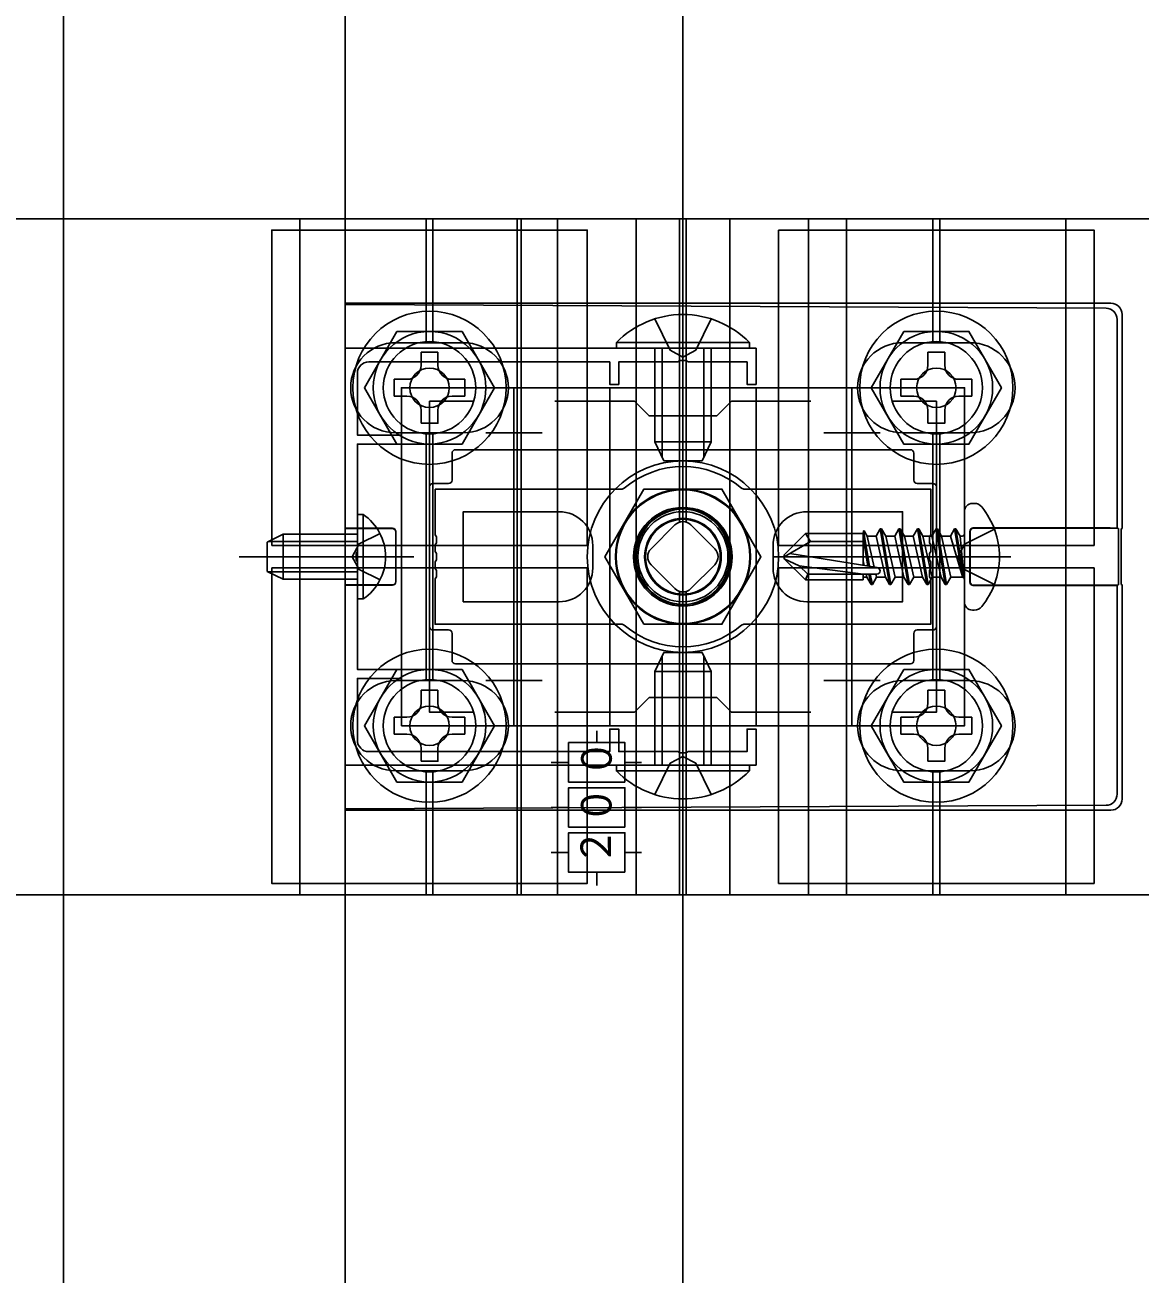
# Model space of a CAD drawing. Units: millimetres, scale not verified. Extents: x -875 to 875, y -1300 to 1292.
# Drawn here: x -261.4 to -162.4, y -578.9 to -468 of the extents above; entities that cross this region are included whole.
import ezdxf
from ezdxf.enums import TextEntityAlignment as Align

# ---------------------------------------------------------------- set-up
doc = ezdxf.new("R2010")
doc.units = ezdxf.units.MM
doc.header["$LTSCALE"] = 8
for name, color, linetype in [('0-2_YKK_11', 7, 'Continuous'), ('0-3_YKK_12', 2, 'Continuous'), ('0-4_YKK_13', 4, 'Continuous'), ('0-7_YSS_K', 3, 'Continuous')]:
    doc.layers.add(name, color=color, linetype=linetype)
doc.styles.add('ＭＳ ゴシック', font='')
doc.styles.get('ＭＳ ゴシック').set_extended_font_data('MS Gothic')

msp = doc.modelspace()

# ---------------------------------------------------------------- linework, layer by layer
at = {"layer": '0-2_YKK_11'}
for p, q in [((-218, -506.747), (-218, -501.747)), ((-188, -506.747), (-188, -501.747)), ((-220.5, -504.247), (-215.5, -504.247)), ((-190.5, -504.247), (-185.5, -504.247)), ((-218, -528.747), (-218, -523.747)), ((-188, -528.747), (-188, -523.747)), ((-220.5, -526.247), (-215.5, -526.247)), ((-190.5, -526.247), (-185.5, -526.247))]:
    msp.add_line(p, q, dxfattribs=at)
for points in [[(-233, -496.747), (-233, -533.747), (-196.5, -533.747), (-196.5, -530.547), (-197.3, -530.547), (-197.3, -532.547), (-202.542, -532.547), (-202.725, -532.667), (-203.275, -532.667), (-203.458, -532.547), (-208.7, -532.547), (-208.7, -530.547), (-209.5, -530.547), (-209.5, -532.547), (-230.9, -532.547)], [(-230.9, -497.947), (-209.5, -497.947), (-209.5, -499.947), (-208.7, -499.947), (-208.7, -497.947), (-203.458, -497.947), (-203.275, -497.827), (-202.725, -497.827), (-202.542, -497.947), (-197.3, -497.947), (-197.3, -499.947), (-196.5, -499.947), (-196.5, -496.747), (-233, -496.747)], [(-231.9, -531.547), (-231.9, -526.047), (-228, -526.047), (-228, -525.247), (-231.9, -525.247), (-231.9, -515.705), (-232.02, -515.522), (-232.02, -514.972), (-231.9, -514.789), (-231.9, -505.247), (-228, -505.247), (-228, -504.447), (-231.9, -504.447), (-231.9, -498.947)], [(-221.633, -529.047), (-225.5, -529.047), (-225.5, -501.447), (-221.633, -501.447)], [(-214.367, -501.447), (-207.3, -501.447), (-206, -502.747), (-200, -502.747), (-198.7, -501.447), (-191.633, -501.447)], [(-184.367, -501.447), (-180.5, -501.447), (-180.5, -529.047), (-184.367, -529.047)], [(-191.633, -529.047), (-198.7, -529.047), (-200, -527.747), (-206, -527.747), (-207.3, -529.047), (-214.367, -529.047)]]:
    msp.add_lwpolyline(points, dxfattribs=at)
msp.add_lwpolyline([(-228, -530.247), (-178, -530.247), (-178, -500.247), (-228, -500.247)], close=True, dxfattribs=at)
for centre, start, end in [((-230.9, -498.947), 90.00001, 179.99999), ((-230.9, -531.547), 180.00001, 269.99999)]:
    msp.add_arc(centre, 1, start, end, dxfattribs=at)
at = {"layer": '0-3_YKK_12'}
for points in [[(-283, -243.247), (-283, -985.247), (-258, -985.247), (-233, -985.247), (-233, -243.247)], [(-258, -243.247), (-258, -985.247), (-233, -985.247), (-233, -243.247)]]:
    msp.add_lwpolyline(points, dxfattribs=at)
msp.add_circle((-203, -515.247), 6, dxfattribs=at)
at = {"layer": '0-4_YKK_13'}
for p, q in [((-237, -545.247), (-237, -485.247)), ((-225.8, -496.247), (-225.8, -485.247)), ((-225.2, -496.247), (-225.2, -485.247)), ((-217.359, -485.247), (-217.708, -485.247)), ((-188.47, -485.247), (-217.359, -485.247)), ((-214.15, -545.247), (-214.15, -485.247)), ((-207.15, -545.247), (-207.15, -485.247)), ((-203.3, -485.247), (-203.3, -512.172)), ((-202.7, -512.172), (-202.7, -485.247)), ((-198.85, -545.247), (-198.85, -485.247)), ((-191.85, -545.247), (-191.85, -485.247)), ((-188.47, -545.247), (-188.47, -485.247)), ((-180.8, -496.247), (-180.8, -485.247)), ((-180.2, -496.247), (-180.2, -485.247)), ((-169, -545.247), (-169, -485.247)), ((-203, -491.247), (-203, -509.247)), ((-233, -492.747), (-164.999, -492.747)), ((-233, -492.872), (-165.436, -493.181)), ((-164.442, -494.179), (-164.442, -512.711)), ((-164, -493.741), (-164, -512.747)), ((-222.5, -496.247), (-228.5, -496.247)), ((-197.1, -496.238), (-197.1, -496.747)), ((-183.5, -496.247), (-177.5, -496.247)), ((-226.25, -497.097), (-226.25, -498.247)), ((-226.25, -497.097), (-224.75, -497.097)), ((-224.75, -498.247), (-224.75, -497.097)), ((-197.1, -496.747), (-208.9, -496.747)), ((-205.5, -496.747), (-205.5, -505.047)), ((-204.846, -496.747), (-204.846, -506.437)), ((-201.154, -496.747), (-201.154, -506.437)), ((-181.25, -497.097), (-181.25, -498.247)), ((-181.25, -497.097), (-179.75, -497.097)), ((-179.75, -498.247), (-179.75, -497.097)), ((-228.65, -499.497), (-228.65, -500.997)), ((-227.5, -499.497), (-228.65, -499.497)), ((-222.35, -499.497), (-223.5, -499.497)), ((-222.35, -500.997), (-222.35, -499.497)), ((-183.65, -499.497), (-183.65, -500.997)), ((-182.5, -499.497), (-183.65, -499.497)), ((-177.35, -499.497), (-178.5, -499.497)), ((-177.35, -500.997), (-177.35, -499.497)), ((-228.65, -500.997), (-227.5, -500.997)), ((-223.5, -500.997), (-222.35, -500.997)), ((-183.65, -500.997), (-182.5, -500.997)), ((-178.5, -500.997), (-177.35, -500.997)), ((-226.25, -502.247), (-226.25, -503.397)), ((-181.25, -502.247), (-181.25, -503.397)), ((-222.5, -504.247), (-228.5, -504.247)), ((-225.8, -526.247), (-225.8, -504.247)), ((-225.2, -526.247), (-225.2, -504.247)), ((-183.5, -504.247), (-177.5, -504.247)), ((-180.8, -526.247), (-180.8, -504.247)), ((-180.2, -526.247), (-180.2, -504.247)), ((-204.7, -506.747), (-205.5, -505.047)), ((-201.3, -506.747), (-200.5, -505.047)), ((-223.5, -506.047), (-223.5, -508.447)), ((-182.8, -505.747), (-223.2, -505.747)), ((-182.5, -508.447), (-182.5, -506.047)), ((-201.3, -506.747), (-204.7, -506.747)), ((-223.8, -508.747), (-225.2, -508.747)), ((-180.8, -508.747), (-182.2, -508.747)), ((-225.5, -509.047), (-225.5, -521.447)), ((-180.5, -521.447), (-180.5, -509.047)), ((-177.138, -510.512), (-177.3, -510.512)), ((-231.9, -518.997), (-231.9, -511.497)), ((-178, -519.282), (-178, -511.212)), ((-239.9, -513.947), (-238.5, -513.247)), ((-231.9, -513.247), (-238.5, -513.247)), ((-233, -512.721), (-228.782, -512.721)), ((-228.8, -512.738), (-233, -512.743)), ((-228.5, -517.456), (-228.5, -513.038)), ((-228.483, -517.473), (-228.483, -513.021)), ((-205.828, -514.54), (-203.707, -512.418)), ((-202.293, -512.418), (-200.172, -514.54)), ((-194, -515.072), (-192.125, -513.197)), ((-187, -513.197), (-192.125, -513.197)), ((-186.976, -512.936), (-187, -513.197)), ((-187, -516.009), (-187, -513.197)), ((-186.976, -512.936), (-186.449, -516.098)), ((-186.976, -512.936), (-186.976, -512.936)), ((-186.976, -512.936), (-186.91, -512.936)), ((-186.91, -512.936), (-186.629, -513.422)), ((-185.473, -512.775), (-185.846, -513.422)), ((-185.355, -512.775), (-185.473, -512.775)), ((-184.649, -517.719), (-185.473, -512.775)), ((-185.355, -512.775), (-184.981, -513.422)), ((-185.355, -512.775), (-184.531, -517.719)), ((-183.825, -512.775), (-184.199, -513.422)), ((-183.707, -512.775), (-183.825, -512.775)), ((-183.001, -517.719), (-183.825, -512.775)), ((-183.707, -512.775), (-183.333, -513.422)), ((-183.707, -512.775), (-182.883, -517.719)), ((-182.177, -512.775), (-182.551, -513.422)), ((-182.059, -512.775), (-182.177, -512.775)), ((-181.353, -517.719), (-182.177, -512.775)), ((-182.059, -512.775), (-181.685, -513.422)), ((-182.059, -512.775), (-181.235, -517.719)), ((-180.411, -512.775), (-180.529, -512.775)), ((-180.411, -512.775), (-179.587, -517.719)), ((-180.411, -512.775), (-180.038, -513.422)), ((-178.175, -517.012), (-178.881, -512.775)), ((-178.763, -512.775), (-178.881, -512.775)), ((-178.763, -512.775), (-178.057, -517.012)), ((-178.763, -512.775), (-178.39, -513.422)), ((-178, -514.122), (-175.343, -512.797)), ((-177.517, -517.499), (-177.517, -512.994)), ((-177.5, -517.482), (-177.5, -513.012)), ((-177.218, -512.694), (-165.441, -512.694)), ((-164.337, -517.748), (-164.337, -512.746)), ((-164.105, -512.782), (-164, -512.747)), ((-164.105, -517.712), (-164.105, -512.782)), ((-239.9, -516.547), (-239.9, -513.947)), ((-231.9, -513.901), (-239.809, -513.901)), ((-211, -514.247), (-211, -516.247)), ((-195, -514.247), (-195, -516.247)), ((-191.662, -513.897), (-194, -515.247)), ((-187, -513.498), (-186.57, -516.079)), ((-186.009, -516.17), (-186.629, -513.422)), ((-185.846, -513.422), (-186.629, -513.422)), ((-185.022, -517.071), (-185.846, -513.422)), ((-184.199, -513.422), (-184.981, -513.422)), ((-184.157, -517.071), (-184.981, -513.422)), ((-183.375, -517.071), (-184.199, -513.422)), ((-182.551, -513.422), (-183.333, -513.422)), ((-182.509, -517.071), (-183.333, -513.422)), ((-181.727, -517.071), (-182.551, -513.422)), ((-180.903, -513.422), (-181.685, -513.422)), ((-180.861, -517.071), (-181.685, -513.422)), ((-180.079, -517.071), (-180.903, -513.422)), ((-179.255, -513.422), (-180.038, -513.422)), ((-179.214, -517.071), (-180.038, -513.422)), ((-179.255, -513.422), (-178.175, -517.012)), ((-178, -514.122), (-178.598, -515.247)), ((-178.057, -517.012), (-178.39, -513.422)), ((-178.2, -513.422), (-178.39, -513.422)), ((-226.9, -515.247), (-242.4, -515.247)), ((-173.9, -515.247), (-195.002, -515.247)), ((-194, -515.072), (-194, -515.422)), ((-194, -515.422), (-192.125, -517.297)), ((-192.674, -516.04), (-194, -515.422)), ((-185.747, -516.212), (-193.499, -514.957)), ((-178, -516.372), (-178.598, -515.247)), ((-239.9, -516.547), (-238.5, -517.247)), ((-231.9, -516.593), (-239.809, -516.593)), ((-203.707, -518.075), (-205.828, -515.954)), ((-200.172, -515.954), (-202.293, -518.075)), ((-187, -516.797), (-192.674, -516.04)), ((-187, -515.611), (-186.907, -516.024)), ((-178, -516.372), (-175.343, -517.697)), ((-228.8, -517.755), (-233, -517.751)), ((-191.918, -516.797), (-192.125, -517.297)), ((-187, -517.297), (-192.125, -517.297)), ((-187, -517.297), (-187, -516.797)), ((-187, -517.071), (-186.67, -517.071)), ((-186.67, -517.071), (-186.732, -516.797)), ((-186.297, -517.719), (-186.67, -517.071)), ((-186.297, -517.719), (-186.505, -516.797)), ((-186.179, -517.719), (-186.387, -516.797)), ((-186.179, -517.719), (-186.297, -517.719)), ((-186.179, -517.719), (-185.805, -517.071)), ((-185.805, -517.071), (-185.867, -516.797)), ((-185.022, -517.071), (-185.805, -517.071)), ((-184.649, -517.719), (-185.022, -517.071)), ((-184.531, -517.719), (-184.649, -517.719)), ((-184.531, -517.719), (-184.157, -517.071)), ((-183.375, -517.071), (-184.157, -517.071)), ((-183.001, -517.719), (-183.375, -517.071)), ((-182.883, -517.719), (-183.001, -517.719)), ((-182.883, -517.719), (-182.509, -517.071)), ((-181.727, -517.071), (-182.509, -517.071)), ((-181.353, -517.719), (-181.727, -517.071)), ((-181.235, -517.719), (-181.353, -517.719)), ((-181.235, -517.719), (-180.861, -517.071)), ((-180.079, -517.071), (-180.861, -517.071)), ((-179.705, -517.719), (-180.079, -517.071)), ((-179.587, -517.719), (-179.705, -517.719)), ((-179.587, -517.719), (-179.214, -517.071)), ((-178.2, -517.071), (-179.214, -517.071)), ((-178.057, -517.012), (-178.175, -517.012)), ((-164.337, -517.748), (-177.199, -517.781)), ((-164.442, -517.783), (-164.337, -517.748)), ((-164, -517.747), (-164.105, -517.712)), ((-164, -517.747), (-164, -536.753)), ((-233, -517.773), (-228.782, -517.773)), ((-203.3, -518.322), (-203.3, -545.247)), ((-202.7, -545.247), (-202.7, -518.322)), ((-177.218, -517.799), (-165.441, -517.799)), ((-164.442, -517.783), (-164.442, -536.314)), ((-231.391, -518.997), (-231.9, -518.997)), ((-177.138, -519.982), (-177.3, -519.982)), ((-225.2, -521.747), (-223.8, -521.747)), ((-223.5, -522.047), (-223.5, -524.447)), ((-203, -539.247), (-203, -521.247)), ((-182.5, -524.447), (-182.5, -522.047)), ((-182.2, -521.747), (-180.8, -521.747)), ((-204.7, -523.747), (-205.5, -525.447)), ((-204.846, -533.747), (-204.846, -524.056)), ((-201.3, -523.747), (-204.7, -523.747)), ((-201.3, -523.747), (-200.5, -525.447)), ((-201.154, -533.747), (-201.154, -524.056)), ((-223.2, -524.747), (-182.8, -524.747)), ((-205.5, -533.747), (-205.5, -525.447)), ((-222.5, -526.247), (-228.5, -526.247)), ((-183.5, -526.247), (-177.5, -526.247)), ((-226.25, -527.097), (-226.25, -528.247)), ((-226.25, -527.097), (-224.75, -527.097)), ((-224.75, -528.247), (-224.75, -527.097)), ((-181.25, -527.097), (-181.25, -528.247)), ((-181.25, -527.097), (-179.75, -527.097)), ((-179.75, -528.247), (-179.75, -527.097)), ((-228.65, -529.497), (-228.65, -530.997)), ((-227.5, -529.497), (-228.65, -529.497)), ((-222.35, -529.497), (-223.5, -529.497)), ((-222.35, -530.997), (-222.35, -529.497)), ((-183.65, -529.497), (-183.65, -530.997)), ((-182.5, -529.497), (-183.65, -529.497)), ((-177.35, -529.497), (-178.5, -529.497)), ((-177.35, -530.997), (-177.35, -529.497)), ((-228.65, -530.997), (-227.5, -530.997)), ((-223.5, -530.997), (-222.35, -530.997)), ((-210.65, -530.712), (-210.65, -531.747)), ((-183.65, -530.997), (-182.5, -530.997)), ((-178.5, -530.997), (-177.35, -530.997)), ((-226.25, -532.247), (-226.25, -533.397)), ((-181.25, -532.247), (-181.25, -533.397)), ((-222.5, -534.247), (-228.5, -534.247)), ((-225.8, -545.247), (-225.8, -534.247)), ((-225.2, -545.247), (-225.2, -534.247)), ((-214.71, -533.497), (-213.15, -533.497)), ((-197.1, -533.747), (-208.9, -533.747)), ((-208.15, -533.497), (-206.675, -533.497)), ((-197.1, -534.256), (-197.1, -533.747)), ((-183.5, -534.247), (-177.5, -534.247)), ((-180.8, -545.247), (-180.8, -534.247)), ((-180.2, -545.247), (-180.2, -534.247)), ((-165.436, -537.313), (-233, -537.621)), ((-214.71, -537.497), (-213.15, -537.497)), ((-208.15, -537.497), (-206.675, -537.497)), ((-164.999, -537.747), (-233, -537.747)), ((-214.71, -541.497), (-213.15, -541.497)), ((-208.15, -541.497), (-206.675, -541.497)), ((-210.65, -543.247), (-210.65, -544.418))]:
    msp.add_line(p, q, dxfattribs=at)
for points in [[(-301.7, -485.247), (-104.3, -485.247), (-104.3, -545.247), (-301.7, -545.247)], [(-239.5, -514.247), (-211.5, -514.247), (-211.5, -486.247), (-239.5, -486.247)], [(-194.5, -486.247), (-166.5, -486.247), (-166.5, -514.247), (-194.5, -514.247)], [(-228.387, -495.247), (-231.274, -500.247), (-228.387, -505.247), (-222.613, -505.247), (-219.726, -500.247), (-222.613, -495.247)], [(-183.387, -495.247), (-186.274, -500.247), (-183.387, -505.247), (-177.613, -505.247), (-174.726, -500.247), (-177.613, -495.247)], [(-218, -500.247), (-188, -500.247), (-188, -530.247), (-218, -530.247)], [(-196.5, -530.247), (-209.5, -530.247), (-209.5, -500.247), (-196.5, -500.247)], [(-206.464, -521.247), (-209.928, -515.247), (-206.464, -509.247), (-199.536, -509.247), (-196.072, -515.247), (-199.536, -521.247)], [(-239.5, -516.247), (-211.5, -516.247), (-211.5, -544.247), (-239.5, -544.247)], [(-194.5, -544.247), (-166.5, -544.247), (-166.5, -516.247), (-194.5, -516.247)], [(-228.387, -525.247), (-231.274, -530.247), (-228.387, -535.247), (-222.613, -535.247), (-219.726, -530.247), (-222.613, -525.247)], [(-183.387, -525.247), (-186.274, -530.247), (-183.387, -535.247), (-177.613, -535.247), (-174.726, -530.247), (-177.613, -525.247)], [(-208.15, -535.247), (-208.15, -531.747), (-213.15, -531.747), (-213.15, -535.247)], [(-208.15, -539.247), (-208.15, -535.747), (-213.15, -535.747), (-213.15, -539.247)], [(-208.15, -543.247), (-208.15, -539.747), (-213.15, -539.747), (-213.15, -543.247)]]:
    msp.add_lwpolyline(points, close=True, dxfattribs=at)
for points in [[(-217.359, -545.247), (-217.708, -545.247), (-217.708, -485.247)], [(-188.47, -545.247), (-217.359, -545.247), (-217.359, -485.247)], [(-205.5, -494.136), (-204.145, -496.914), (-203, -497.523)], [(-200.5, -494.136), (-201.855, -496.914), (-203, -497.523)], [(-197.1, -496.238), (-208.9, -496.238), (-208.9, -496.747)], [(-200.5, -496.747), (-200.5, -505.047), (-205.5, -505.047)], [(-226.25, -503.397), (-224.75, -503.397), (-224.75, -502.247)], [(-181.25, -503.397), (-179.75, -503.397), (-179.75, -502.247)], [(-225, -509.247), (-208.404, -509.247), (-208.208, -509.174)], [(-208.208, -521.319), (-208.404, -521.247), (-225, -521.247), (-225, -517.205), (-224.88, -517.022), (-224.88, -516.472), (-225, -516.289), (-225, -515.705), (-224.88, -515.522), (-224.88, -514.972), (-225, -514.789), (-225, -514.205), (-224.88, -514.022), (-224.88, -513.472), (-225, -513.289), (-225, -509.247)], [(-197.792, -509.174), (-197.596, -509.247), (-181, -509.247), (-181, -513.289), (-181.12, -513.472), (-181.12, -514.022), (-181, -514.205), (-181, -514.789), (-181.12, -514.972), (-181.12, -515.522), (-181, -515.705), (-181, -516.289), (-181.12, -516.472), (-181.12, -517.022), (-181, -517.205), (-181, -521.247), (-197.596, -521.247), (-197.792, -521.319)], [(-231.391, -518.997), (-231.391, -511.497), (-231.9, -511.497)], [(-214, -519.247), (-222.5, -519.247), (-222.5, -511.247), (-214, -511.247)], [(-192, -519.247), (-183.5, -519.247), (-183.5, -511.247), (-192, -511.247)], [(-231.9, -517.247), (-238.5, -517.247), (-238.5, -513.247)], [(-229.891, -513.197), (-231.746, -514.102), (-232.355, -515.247)], [(-187, -513.897), (-191.662, -513.897), (-192.125, -513.197)], [(-179.705, -517.719), (-180.529, -512.775), (-180.903, -513.422)], [(-178.763, -512.775), (-178.881, -512.775), (-179.255, -513.422)], [(-164.442, -512.711), (-164.337, -512.746), (-177.199, -512.713)], [(-229.891, -517.297), (-231.746, -516.392), (-232.355, -515.247)], [(-185.794, -516.797), (-191.918, -516.797), (-192.674, -516.04)], [(-200.5, -533.747), (-200.5, -525.447), (-205.5, -525.447)], [(-226.25, -533.397), (-224.75, -533.397), (-224.75, -532.247)], [(-205.5, -536.358), (-204.145, -533.58), (-203, -532.971)], [(-200.5, -536.358), (-201.855, -533.58), (-203, -532.971)], [(-181.25, -533.397), (-179.75, -533.397), (-179.75, -532.247)], [(-197.1, -534.256), (-208.9, -534.256), (-208.9, -533.747)]]:
    msp.add_lwpolyline(points, dxfattribs=at)
for centre, radius in [((-225.5, -500.247), 6.8), ((-180.5, -500.247), 6.8), ((-225.5, -500.247), 5), ((-180.5, -500.247), 5), ((-225.5, -500.247), 4.1), ((-180.5, -500.247), 4.1), ((-225.5, -500.247), 1.75), ((-180.5, -500.247), 1.75), ((-203, -515.247), 8.5), ((-203, -515.247), 8.5), ((-203, -515.247), 5.928), ((-203, -515.247), 4.375), ((-203, -515.247), 4.25), ((-203, -515.247), 4.25), ((-202.903, -515.247), 4.245), ((-203, -515.247), 4), ((-203, -515.247), 4), ((-203, -515.247), 4), ((-203, -515.247), 3.4), ((-203, -515.247), 3.324), ((-203, -515.247), 3.32), ((-225.5, -530.247), 6.8), ((-180.5, -530.247), 6.8), ((-225.5, -530.247), 5), ((-180.5, -530.247), 5), ((-225.5, -530.247), 4.1), ((-180.5, -530.247), 4.1), ((-225.5, -530.247), 1.75), ((-180.5, -530.247), 1.75)]:
    msp.add_circle(centre, radius, dxfattribs=at)
for centre, radius, start, end in [((-165.444, -494.183), 1.002, 0.18156, 89.55613), ((-203, -501.979), 8.232, 44.2189, 135.7811), ((-228.5, -500.247), 4, 90, 270), ((-222.5, -500.247), 4, 270, 90), ((-183.5, -500.247), 4, 90, 270), ((-177.5, -500.247), 4, 270, 90), ((-227.5, -498.247), 1.25, 270, 0), ((-223.5, -498.247), 1.25, 180, 270), ((-182.5, -498.247), 1.25, 270, 0), ((-178.5, -498.247), 1.25, 180, 270), ((-227.5, -502.247), 1.25, 0, 90), ((-223.5, -502.247), 1.25, 90, 180), ((-182.5, -502.247), 1.25, 0, 90), ((-178.5, -502.247), 1.25, 90, 180), ((-203, -515.247), 8, 49.3793, 130.6207), ((-203, -515.247), 4.25, 89.99999, 270.00001), ((-203.102, -515.248), 4.25, 273.27666, 87.50585), ((-177.3, -511.212), 0.7, 90, 180), ((-177.138, -511.374), 0.862, 39.12355, 90), ((-181.9, -515.247), 7, 0, 39.12355), ((-233.927, -515.247), 4.527, 304.06671, 55.93329), ((-214, -514.247), 3, 0.00001, 89.99999), ((-203, -513.125), 1, 45, 135), ((-192, -514.247), 3, 90.00001, 179.99999), ((-178.2, -513.222), 0.2, 270, 360), ((-205.121, -515.247), 1, 135, 225), ((-200.879, -515.247), 1, 315, 45), ((-181.9, -515.247), 7, 320.87645, 0), ((-214, -516.247), 3, 270.00001, 359.99999), ((-192, -516.247), 3, 180.00001, 269.99999), ((-185.794, -516.502), 0.294, 270, 0), ((-185.794, -516.502), 0.294, 0, 80.8071), ((-178.2, -517.271), 0.2, 0, 90), ((-203, -517.368), 1, 225, 315), ((-177.3, -519.282), 0.7, 180, 270), ((-177.138, -519.12), 0.862, 270, 320.87645), ((-203, -515.247), 8, 229.3793, 310.6207), ((-228.5, -530.247), 4, 90, 270), ((-222.5, -530.247), 4, 270, 90), ((-183.5, -530.247), 4, 90, 270), ((-177.5, -530.247), 4, 270, 90), ((-227.5, -528.247), 1.25, 270, 0), ((-223.5, -528.247), 1.25, 180, 270), ((-182.5, -528.247), 1.25, 270, 0), ((-178.5, -528.247), 1.25, 180, 270), ((-227.5, -532.247), 1.25, 0, 90), ((-223.5, -532.247), 1.25, 90, 180), ((-182.5, -532.247), 1.25, 0, 90), ((-178.5, -532.247), 1.25, 90, 180), ((-203, -528.514), 8.232, 224.2189, 315.7811), ((-165.444, -536.311), 1.002, 270.44387, 359.81844)]:
    msp.add_arc(centre, radius, start, end, dxfattribs=at)
for centre, major_axis, ratio, start_param, end_param in [((-165.006, -493.748), (-0.883, -0.487), 0.991424, 2.6412593, 4.2047718), ((-223.2, -506.047), (-0.212, 0.212), 0.999695, 5.4979394, 7.0684312), ((-182.8, -506.047), (0.212, 0.212), 0.999695, 5.4979394, 7.0684312), ((-225.2, -509.047), (-0.212, 0.212), 0.999695, 5.4979394, 7.0684312), ((-223.8, -508.447), (0.212, -0.212), 0.999695, 5.4979394, 7.0684312), ((-182.2, -508.447), (-0.212, -0.212), 0.999695, 5.4979394, 7.0684312), ((-180.8, -509.047), (0.212, 0.212), 0.999695, 5.4979394, 7.0684312), ((-228.8, -513.038), (-0.27, -0.133), 0.998319, 2.6850674, 4.2555592), ((-228.783, -513.021), (0.212, 0.212), 0.999695, 5.4979394, 7.0684312), ((-177.217, -512.994), (0.212, -0.212), 0.999695, 2.3563468, 3.9268385), ((-177.199, -513.013), (-0.275, 0.123), 0.996125, 5.1323772, 6.702869), ((-165.441, -512.712), (-1, 0), 0.017455, 3.1939525, 4.712389), ((-228.8, -517.455), (-0.27, 0.133), 0.998319, 2.0276261, 3.5981179), ((-228.783, -517.473), (0.212, -0.212), 0.999695, 5.4979394, 7.0684312), ((-177.217, -517.499), (0.212, 0.212), 0.999695, 2.3563468, 3.9268385), ((-177.199, -517.481), (-0.275, -0.123), 0.996125, 5.8635017, 7.4339934), ((-165.441, -517.782), (-1, 0), 0.017455, 1.5707963, 3.0892328), ((-225.2, -521.447), (-0.212, -0.212), 0.999695, 5.4979394, 7.0684312), ((-223.8, -522.047), (0.212, 0.212), 0.999695, 5.4979394, 7.0684312), ((-182.2, -522.047), (-0.212, 0.212), 0.999695, 5.4979394, 7.0684312), ((-180.8, -521.447), (0.212, -0.212), 0.999695, 5.4979394, 7.0684312), ((-223.2, -524.447), (-0.212, -0.212), 0.999695, 5.4979394, 7.0684312), ((-182.8, -524.447), (0.212, -0.212), 0.999695, 5.4979394, 7.0684312), ((-165.006, -536.745), (-0.883, 0.487), 0.991424, 2.0784135, 3.641926)]:
    msp.add_ellipse(centre, major_axis=major_axis, ratio=ratio, start_param=start_param, end_param=end_param, dxfattribs=at)
at = {"layer": '0-7_YSS_K'}
msp.add_line((-203, -1153.247), (-203, -265.247), dxfattribs=at)

# ---------------------------------------------------------------- texts
at = {"layer": '0-4_YKK_13', "style": 'ＭＳ ゴシック', "width": 0.9}
for s, p in [('０', (-208.51, -534.827)), ('０', (-208.528, -538.964)), ('２', (-208.568, -542.652))]:
    msp.add_text(s, height=2.711, rotation=90, dxfattribs=at).set_placement(p, align=Align.BOTTOM_LEFT)

doc.saveas('drawing.dxf')
